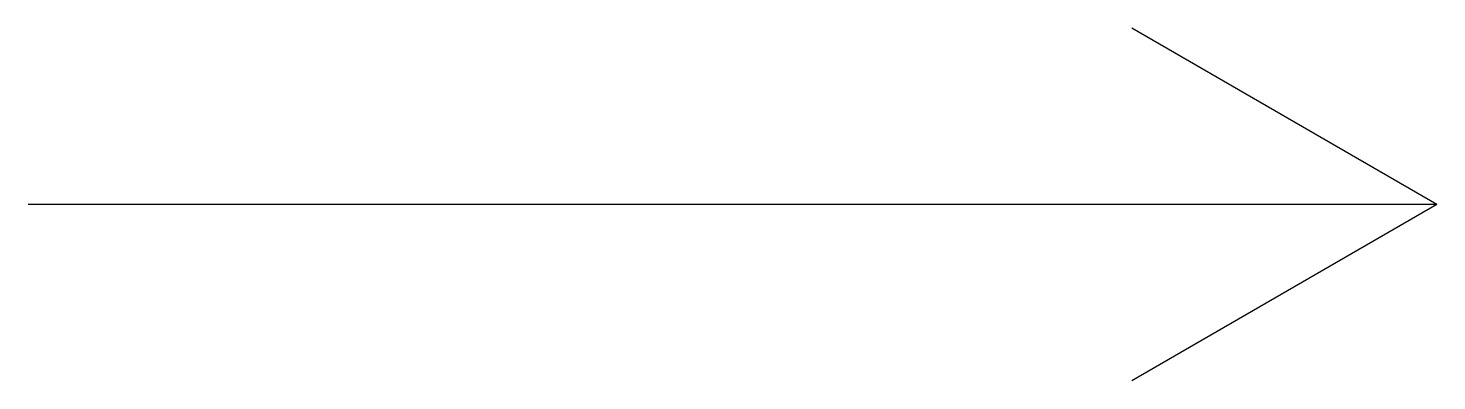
# Model space of a CAD drawing. Header units: metres. Extents: x 21534.01 to 21536.01, y 10092.31 to 10092.81.
import ezdxf

# ---------------------------------------------------------------- set-up
doc = ezdxf.new("R2010")
doc.units = ezdxf.units.M

msp = doc.modelspace()

# ---------------------------------------------------------------- linework, layer by layer
at = {"color": 0, "linetype": 'Continuous'}
for q in [(21535.5739, 10092.8132), (21534.0069, 10092.5632), (21535.5739, 10092.3132)]:
    msp.add_line((21536.0069, 10092.5632), q, dxfattribs=at)

doc.saveas('drawing.dxf')
